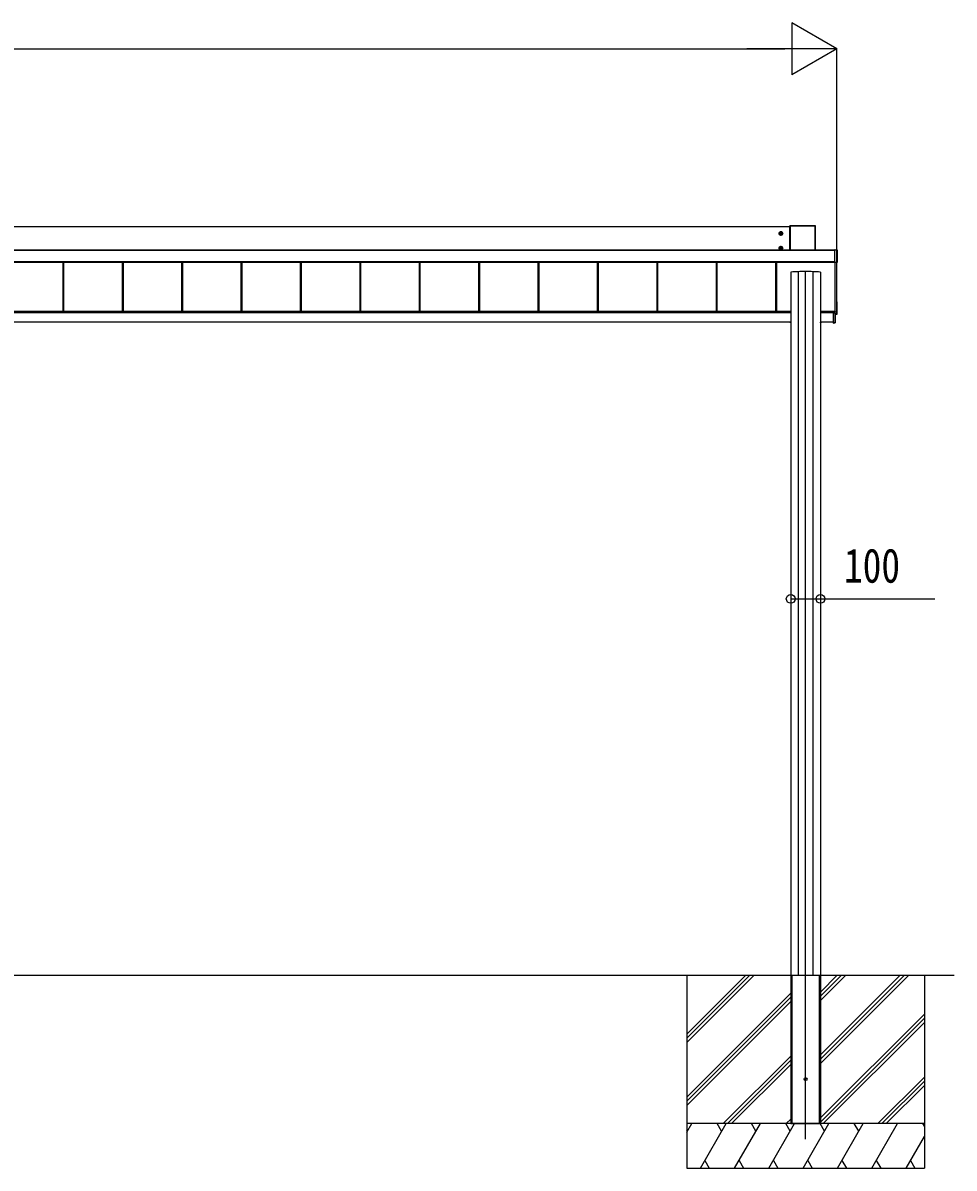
# Model space of a CAD drawing. Units: millimetres, scale not verified. Extents: x -14718 to 14718, y -10396 to 10396.
# Drawn here: x -3193 to -57, y -7986 to -4128 of the extents above; entities that cross this region are included whole.
import ezdxf
from ezdxf.enums import TextEntityAlignment as Align

# ---------------------------------------------------------------- set-up
doc = ezdxf.new("R2010")
doc.units = ezdxf.units.MM
doc.header["$LTSCALE"] = 50
for name, color, linetype in [('0-3_YKK_12', 2, 'Continuous'), ('0-4_YKK_A1', 4, 'Continuous'), ('0-5_YKK_D', 6, 'Continuous')]:
    doc.layers.add(name, color=color, linetype=linetype)
doc.styles.add('ＭＳ ゴシック', font='')
doc.styles.get('ＭＳ ゴシック').set_extended_font_data('MS Gothic')

msp = doc.modelspace()

# ---------------------------------------------------------------- linework, layer by layer
at = {"layer": '0-3_YKK_12'}
msp.add_line((-557.43, -7888.8), (-557.43, -4963.1), dxfattribs=at)
at = {"layer": '0-4_YKK_A1'}
for p, q in [((-610.43, -4815.17), (-6304.43, -4815.17)), ((-610.43, -4811.45), (-610.43, -4893.61)), ((-610.09, -4811.59), (-610.43, -4811.45)), ((-610.09, -4893.61), (-610.09, -4811.59)), ((-524.93, -4810.95), (-609.93, -4810.95)), ((-609.93, -4810.95), (-609.59, -4811.09)), ((-609.59, -4811.09), (-609.59, -4811.58)), ((-609.59, -4811.09), (-525.27, -4811.09)), ((-609.59, -4811.58), (-609.59, -4893.61)), ((-525.27, -4811.58), (-609.59, -4811.58)), ((-525.27, -4811.09), (-524.93, -4810.95)), ((-525.27, -4811.09), (-525.27, -4811.58)), ((-525.27, -4893.61), (-525.27, -4811.58)), ((-524.43, -4811.45), (-524.77, -4811.59)), ((-524.77, -4811.59), (-524.77, -4893.61)), ((-524.43, -4893.61), (-524.43, -4811.45)), ((-647.68, -4836.91), (-633.18, -4836.91)), ((-642.71, -4836.15), (-643.43, -4836.15)), ((-640.43, -4844.16), (-640.43, -4829.66)), ((-638.15, -4837.67), (-637.43, -4837.67)), ((-458.93, -4893.61), (-6349.93, -4893.61)), ((-458.93, -4894.09), (-6349.93, -4894.09)), ((-647.68, -4886.88), (-633.18, -4886.88)), ((-642.71, -4886.12), (-643.43, -4886.12)), ((-640.43, -4894.13), (-640.43, -4879.63)), ((-638.15, -4887.64), (-637.43, -4887.64)), ((-457.73, -4892.38), (-458.93, -4892.38)), ((-458.93, -4892.53), (-458.93, -4892.38)), ((-458.93, -4892.38), (-458.93, -4892.38)), ((-457.73, -4892.38), (-458.93, -4892.38)), ((-458.93, -4893.01), (-458.93, -4892.53)), ((-451.89, -4893.01), (-458.93, -4893.01)), ((-457.73, -4892.38), (-457.73, -4892.38)), ((-457.13, -4892.37), (-457.18, -4892.37)), ((-457.13, -4892.33), (-451.43, -4892.33)), ((-457.13, -4892.33), (-457.13, -4892.37)), ((-451.89, -4892.53), (-451.43, -4892.33)), ((-451.89, -4934.07), (-451.89, -4893.01)), ((-450.93, -4892.83), (-451.39, -4893.03)), ((-451.39, -4893.03), (-451.39, -4934.09)), ((-450.93, -4892.83), (-450.93, -4934.81)), ((-458.93, -4933.06), (-6349.93, -4933.06)), ((-458.93, -4933.58), (-6349.93, -4933.58)), ((-6349.93, -4933.72), (-458.93, -4933.72)), ((-458.93, -4933.72), (-6349.93, -4933.72)), ((-3058.93, -4933.72), (-3058.93, -5099.95)), ((-3056.33, -4933.72), (-3056.33, -5099.95)), ((-3055.93, -4933.72), (-3055.93, -5099.95)), ((-2858.93, -4933.72), (-2858.93, -5099.95)), ((-2856.33, -4933.72), (-2856.33, -5099.95)), ((-2855.93, -4933.72), (-2855.93, -5099.95)), ((-2658.93, -4933.72), (-2658.93, -5099.95)), ((-2656.33, -4933.72), (-2656.33, -5099.95)), ((-2655.93, -4933.72), (-2655.93, -5099.95)), ((-2458.93, -4933.72), (-2458.93, -5099.95)), ((-2456.33, -4933.72), (-2456.33, -5099.95)), ((-2455.93, -4933.72), (-2455.93, -5099.95)), ((-2258.93, -4933.72), (-2258.93, -5099.95)), ((-2256.33, -4933.72), (-2256.33, -5099.95)), ((-2255.93, -4933.72), (-2255.93, -5099.95)), ((-2058.93, -4933.72), (-2058.93, -5099.95)), ((-2056.33, -4933.72), (-2056.33, -5099.95)), ((-2055.93, -4933.72), (-2055.93, -5099.95)), ((-1858.93, -4933.72), (-1858.93, -5099.95)), ((-1856.33, -4933.72), (-1856.33, -5099.95)), ((-1855.93, -4933.72), (-1855.93, -5099.95)), ((-1658.93, -4933.72), (-1658.93, -5099.95)), ((-1656.33, -4933.72), (-1656.33, -5099.95)), ((-1655.93, -4933.72), (-1655.93, -5099.95)), ((-1458.93, -4933.72), (-1458.93, -5099.95)), ((-1456.33, -4933.72), (-1456.33, -5099.95)), ((-1455.93, -4933.72), (-1455.93, -5099.95)), ((-1258.93, -4933.72), (-1258.93, -5099.95)), ((-1256.33, -4933.72), (-1256.33, -5099.95)), ((-1255.93, -4933.72), (-1255.93, -5099.95)), ((-1058.93, -4933.72), (-1058.93, -5099.95)), ((-1056.33, -4933.72), (-1056.33, -5099.95)), ((-1055.93, -4933.72), (-1055.93, -5099.95)), ((-858.93, -4933.72), (-858.93, -5099.95)), ((-856.33, -4933.72), (-856.33, -5099.95)), ((-855.93, -4933.72), (-855.93, -5099.95)), ((-658.93, -4933.72), (-658.93, -5099.95)), ((-656.33, -4933.72), (-656.33, -5099.95)), ((-655.93, -4933.72), (-655.93, -5099.95)), ((-458.93, -4934.07), (-451.89, -4934.07)), ((-458.93, -4934.58), (-458.93, -4935.13)), ((-451.89, -4934.58), (-458.93, -4934.58)), ((-458.93, -4935.13), (-457.73, -4935.13)), ((-458.93, -4935.13), (-458.93, -4935.13)), ((-458.93, -4935.13), (-457.73, -4935.13)), ((-457.73, -4935.13), (-457.73, -4935.13)), ((-457.43, -5107.78), (-457.43, -4935.14)), ((-457.13, -4935.19), (-457.13, -4935.31)), ((-451.43, -4935.31), (-457.13, -4935.31)), ((-452.43, -5107.73), (-452.43, -4935.31)), ((-451.89, -4934.07), (-451.89, -4934.58)), ((-451.43, -4935.31), (-451.89, -4934.58)), ((-451.39, -4934.09), (-450.93, -4934.81)), ((-607.43, -4967.66), (-607.43, -7332.3)), ((-582.24, -4965.92), (-582.24, -7336.3)), ((-532.62, -4965.92), (-532.62, -7336.3)), ((-507.43, -4967.66), (-507.43, -7332.3)), ((-451.9, -5067.21), (-452.43, -5067.18)), ((-451.43, -5108.77), (-451.43, -5067.71)), ((-607.43, -5099.95), (-6247.43, -5099.95)), ((-607.43, -5101.95), (-6247.43, -5101.95)), ((-607.43, -5104.82), (-6243.43, -5104.82)), ((-460.43, -5099.95), (-507.43, -5099.95)), ((-464.43, -5101.95), (-507.43, -5101.95)), ((-464.43, -5104.82), (-507.43, -5104.82)), ((-459.43, -5100.3), (-464.43, -5100.29)), ((-464.43, -5104.58), (-464.43, -5100.29)), ((-464.43, -5104.58), (-464.43, -5104.78)), ((-458.71, -5104.59), (-464.43, -5104.58)), ((-464.43, -5105.08), (-458.23, -5105.09)), ((-460.93, -5099.56), (-457.73, -5099.56)), ((-460.93, -5099.95), (-460.93, -5099.56)), ((-460.43, -5099.95), (-460.43, -5100.24)), ((-460.43, -5100.24), (-460.43, -5100.29)), ((-459.43, -5100.3), (-459.43, -5099.56)), ((-458.71, -5102.01), (-458.71, -5104.59)), ((-458.71, -5102.01), (-458.43, -5102.01)), ((-458.71, -5104.59), (-458.43, -5104.59)), ((-458.23, -5104.79), (-458.23, -5101.81)), ((-458.23, -5104.79), (-458.23, -5104.79)), ((-458.21, -5099.56), (-458.21, -5101.51)), ((-458.21, -5101.51), (-457.93, -5101.51)), ((-458.21, -5105.09), (-457.93, -5105.09)), ((-457.93, -5101.51), (-457.93, -5099.56)), ((-457.93, -5105.09), (-457.93, -5101.51)), ((-457.93, -5138.18), (-457.93, -5105.09)), ((-452.43, -5108.3), (-457.93, -5108.63)), ((-457.93, -5109.89), (-451.9, -5109.51)), ((-457.93, -5109.89), (-451.9, -5109.51)), ((-451.9, -5109.26), (-457.61, -5109.61)), ((-457.61, -5109.61), (-457.61, -5109.66)), ((-452.93, -5108.28), (-456.93, -5108.28)), ((-452.43, -5108.3), (-452.43, -5107.73)), ((-451.9, -5109.51), (-451.9, -5109.26)), ((-451.9, -5109.51), (-451.9, -5109.51)), ((-451.43, -5108.77), (-451.43, -5109.01)), ((-608.28, -5136.3), (-6243.43, -5136.3)), ((-608.43, -5138.48), (-608.3, -5136.3)), ((-608.28, -5136.3), (-607.8, -5136.3)), ((-607.8, -5136.3), (-607.93, -5138.48)), ((-607.43, -5136.3), (-607.8, -5136.3)), ((-507.06, -5136.3), (-507.43, -5136.3)), ((-507.43, -5138.48), (-506.93, -5138.48)), ((-506.93, -5138.8), (-507.43, -5138.8)), ((-507.06, -5136.3), (-506.58, -5136.3)), ((-506.93, -5138.48), (-507.06, -5136.3)), ((-506.93, -5138.8), (-506.93, -5138.48)), ((-506.73, -5138.8), (-506.93, -5138.8)), ((-464.43, -5136.3), (-506.58, -5136.3)), ((-506.56, -5136.3), (-506.43, -5138.48)), ((-464.43, -5138.86), (-458.21, -5138.48)), ((-464.43, -5138.56), (-464.43, -5138.86)), ((-457.93, -5138.18), (-458.21, -5138.18)), ((-12107.43, -7336.3), (-57.43, -7336.3)), ((-957.43, -7336.3), (-957.43, -7986.3)), ((-957.43, -7562.93), (-730.8, -7336.3)), ((-957.43, -7534.65), (-759.08, -7336.3)), ((-957.43, -7548.79), (-745, -7336.36)), ((-607.43, -7332.3), (-607.43, -7836.3)), ((-607.43, -7336.3), (-607.13, -7336.3)), ((-607.43, -7336.3), (-607.43, -7836.3)), ((-607.13, -7336.3), (-507.73, -7336.3)), ((-604.93, -7336.3), (-604.93, -7836.3)), ((-603.43, -7336.3), (-603.43, -7836.3)), ((-511.43, -7336.3), (-511.43, -7836.3)), ((-509.93, -7336.3), (-509.93, -7836.3)), ((-507.43, -7332.3), (-507.43, -7836.3)), ((-507.43, -7336.3), (-507.43, -7836.3)), ((-507.43, -7421.3), (-422.43, -7336.3)), ((-507.43, -7407.16), (-436.57, -7336.3)), ((-507.43, -7393.01), (-450.72, -7336.3)), ((-507.43, -7633.43), (-210.34, -7336.34)), ((-507.43, -7619.29), (-224.48, -7336.34)), ((-507.43, -7605.15), (-238.62, -7336.34)), ((-157.43, -7336.3), (-157.43, -7986.3)), ((-957.43, -7746.78), (-607.43, -7396.78)), ((-957.43, -7760.92), (-607.43, -7410.92)), ((-957.43, -7775.06), (-607.43, -7425.06)), ((-507.43, -7817.28), (-157.43, -7467.28)), ((-507.43, -7831.42), (-157.43, -7481.42)), ((-498.17, -7836.3), (-157.43, -7495.56)), ((-834.82, -7836.3), (-607.43, -7608.91)), ((-820.68, -7836.3), (-607.43, -7623.05)), ((-806.54, -7836.3), (-607.43, -7637.2)), ((-314.32, -7836.3), (-157.43, -7679.41)), ((-300.18, -7836.3), (-157.43, -7693.55)), ((-286.04, -7836.3), (-157.43, -7707.69)), ((-622.69, -7836.3), (-607.43, -7821.04)), ((-157.43, -7836.3), (-957.43, -7836.3)), ((-957.43, -7865.24), (-940.72, -7836.3)), ((-157.43, -7836.3), (-957.43, -7836.3)), ((-955.72, -7862.28), (-957.43, -7859.32)), ((-911.85, -7986.3), (-825.25, -7836.3)), ((-840.25, -7862.28), (-855.25, -7836.3)), ((-796.38, -7986.3), (-709.78, -7836.3)), ((-724.78, -7862.28), (-739.78, -7836.3)), ((-680.91, -7986.3), (-594.31, -7836.3)), ((-609.31, -7862.28), (-624.31, -7836.3)), ((-607.43, -7836.3), (-507.43, -7836.3)), ((-565.44, -7986.3), (-478.84, -7836.3)), ((-493.84, -7862.28), (-508.84, -7836.3)), ((-449.97, -7986.3), (-363.37, -7836.3)), ((-378.37, -7862.28), (-393.37, -7836.3)), ((-334.5, -7986.3), (-247.9, -7836.3)), ((-157.43, -7844.96), (-162.43, -7836.3)), ((-219.03, -7986.3), (-157.43, -7879.6)), ((-957.43, -7986.3), (-157.43, -7986.3)), ((-896.86, -7960.32), (-881.86, -7986.3)), ((-781.39, -7960.32), (-766.39, -7986.3)), ((-665.92, -7960.32), (-650.92, -7986.3)), ((-550.44, -7960.32), (-535.44, -7986.3)), ((-434.98, -7960.32), (-419.98, -7986.3)), ((-319.5, -7960.32), (-304.51, -7986.3)), ((-204.03, -7960.32), (-189.04, -7986.3))]:
    msp.add_line(p, q, dxfattribs=at)
for points in [[(-640.43, -4831.14), (-645.43, -4834.02), (-645.43, -4839.8), (-640.43, -4842.68), (-635.43, -4839.8), (-635.43, -4834.02)], [(-640.43, -4881.11), (-645.43, -4883.99), (-645.43, -4889.77), (-640.43, -4892.65), (-635.43, -4889.77), (-635.43, -4883.99)]]:
    msp.add_lwpolyline(points, close=True, dxfattribs=at)
for points in [[(-643.43, -4836.15), (-643.43, -4837.67), (-642.71, -4837.67)], [(-639.67, -4834.63), (-639.67, -4833.91), (-641.19, -4833.91), (-641.19, -4834.63)], [(-641.19, -4839.19), (-641.19, -4839.91), (-639.67, -4839.91), (-639.67, -4839.19)], [(-637.43, -4837.67), (-637.43, -4836.15), (-638.15, -4836.15)], [(-643.43, -4886.12), (-643.43, -4887.64), (-642.71, -4887.64)], [(-639.67, -4884.6), (-639.67, -4883.88), (-641.19, -4883.88), (-641.19, -4884.6)], [(-641.19, -4889.16), (-641.19, -4889.88), (-639.67, -4889.88), (-639.67, -4889.16)], [(-637.43, -4887.64), (-637.43, -4886.12), (-638.15, -4886.12)], [(-458.93, -4892.53), (-451.89, -4892.53), (-451.89, -4893.01)], [(-458.93, -4934.58), (-458.93, -4934.07), (-458.93, -4893.01)], [(-458.25, -5104.79), (-464.43, -5104.78), (-464.43, -5105.08), (-464.43, -5138.56)], [(-458.21, -5105.09), (-458.21, -5138.18), (-464.43, -5138.56)], [(-458.43, -5104.61), (-458.43, -5104.59), (-458.43, -5102.01)], [(-458.23, -5104.79), (-458.23, -5104.79), (-458.24, -5104.79)], [(-607.43, -5138.8), (-607.93, -5138.8), (-608.13, -5138.8)], [(-607.93, -5138.8), (-607.93, -5138.48), (-607.43, -5138.48)], [(-607.13, -7336.3), (-507.73, -7336.3), (-507.43, -7336.3)]]:
    msp.add_lwpolyline(points, dxfattribs=at)
for centre, radius in [((-640.43, -4836.91), 6.25), ((-640.43, -4836.91), 5), ((-640.43, -4886.88), 6.25), ((-640.43, -4886.88), 5), ((-557.43, -7686.3), 5)]:
    msp.add_circle(centre, radius, dxfattribs=at)
for centre, radius, start, end in [((-609.59, -4811.59), 0.5, 90.15046, 179.81463), ((-609.71, -4815.69), 4.12, 88.40447, 95.35624), ((-525.27, -4811.59), 0.5, 0.18537, 89.84954), ((-525.15, -4815.69), 4.12, 84.64376, 91.59553), ((-640.43, -4836.91), 5.58, 153.74848, 206.25152), ((-640.43, -4836.91), 5.58, 93.74848, 146.25152), ((-640.43, -4836.91), 5.58, 213.74848, 266.25152), ((-642.71, -4834.63), 1.52, 270, 0), ((-642.71, -4839.19), 1.52, 0, 90), ((-640.43, -4836.91), 5.58, 33.74848, 86.25152), ((-640.43, -4836.91), 5.58, 273.74848, 326.25152), ((-638.15, -4834.63), 1.52, 180, 270), ((-638.15, -4839.19), 1.52, 90, 180), ((-640.43, -4836.91), 5.58, 333.74848, 26.25152), ((-640.43, -4886.88), 5.58, 153.74848, 206.25152), ((-640.43, -4886.88), 5.58, 93.74848, 146.25152), ((-640.43, -4886.88), 5.58, 213.74848, 266.25152), ((-642.71, -4884.6), 1.52, 270, 0), ((-642.71, -4889.16), 1.52, 0, 90), ((-640.43, -4886.88), 5.58, 33.74848, 86.25152), ((-640.43, -4886.88), 5.58, 273.74848, 326.25152), ((-638.15, -4884.6), 1.52, 180, 270), ((-638.15, -4889.16), 1.52, 90, 180), ((-640.43, -4886.88), 5.58, 333.74848, 26.25152), ((-457.29, -4890.97), 1.41, 271.33232, 274.49739), ((-451.89, -4893.03), 0.5, 0.18537, 89.84954), ((-451.78, -4897.13), 4.12, 84.64376, 91.59553), ((-457.64, -4937.75), 2.62, 81.42612, 92.09097), ((-457.13, -4934.89), 0.301, 243.24083, 270.00691), ((-451.78, -4938.19), 4.12, 84.64376, 91.59553), ((-451.89, -4934.08), 0.502, 270.31408, 359.651), ((-451.93, -5067.71), 0.5, 0.01604, 86.51881), ((-458.64, -5106.58), 1.98, 83.79926, 91.95127), ((-458.25, -5105.09), 0.3, 87.77338, 89.77816), ((-458.25, -5104.94), 0.141, 85.77463, 89.9759), ((-459.48, -5105.02), 1.25, 356.45735, 10.27369), ((-459.44, -5104.97), 1.21, 354.17006, 8.37745), ((-459.56, -5101.58), 1.35, 350.09675, 2.91202), ((-458.23, -5101.51), 0.3, 269.98255, 359.98254), ((-458.23, -5105.09), 0.3, 0, 89.87763), ((-459.43, -5105.02), 1.22, 356.27163, 10.47203), ((-457.63, -5109.31), 0.3, 180.0189, 273.51595), ((-457.63, -5109.36), 0.3, 180.0189, 273.51595), ((-457.73, -5099.26), 0.3, 269.98255, 359.98252), ((-456.93, -5107.78), 0.5, 180.01746, 270.01745), ((-452.93, -5107.78), 0.5, 269.98255, 359.98254), ((-451.93, -5108.77), 0.5, 273.48119, 359.98396), ((-451.93, -5109.01), 0.5, 273.6197, 0), ((-451.93, -5109.01), 0.5, 273.48119, 359.98396), ((-608.13, -5138.5), 0.3, 176.5, 270), ((-506.73, -5138.5), 0.3, 270, 3.5), ((-458.23, -5138.18), 0.3, 273.5, 0), ((-459.44, -5138.33), 1.24, 353.06854, 6.93146)]:
    msp.add_arc(centre, radius, start, end, dxfattribs=at)
for centre, major_axis, ratio, start_param, end_param in [((-609.93, -4811.45), (0.382, -0.325), 0.996231, 2.2770247, 3.8440941), ((-524.93, -4811.45), (0.382, 0.325), 0.996231, 5.5806839, 7.1477533), ((-457.73, -4892.37), (0.6, 0), 0.026226, 4.712389, 5.6461648), ((-457.13, -4892.63), (0, 0.3), 0.998743, 6.2831853, 6.8214342), ((-457.73, -4892.37), (0.6, 0), 0.026226, 5.6461648, 6.2831853), ((-451.43, -4892.83), (0.382, 0.325), 0.996231, 5.5806839, 7.1477533), ((-457.73, -4935.19), (0.6, 0), 0.096025, 6.2831853, 7.8539816), ((-457.13, -4935.01), (0, 0.3), 0.998743, 2.0534275, 3.1415927), ((-451.43, -4934.81), (0.382, -0.325), 0.996231, 5.4186173, 6.9856867), ((-557.43, -4967.66), (50, 0), 0.04, 6.2831853, 9.424778), ((-458.21, -5102.01), (-0.301, 0.4), 0.997782, 5.6362522, 7.2070486), ((-458.73, -5104.59), (-0.001, 0.2), 0.09157, 4.6769241, 4.7117655), ((-458.23, -5104.59), (0.482, 0.007), 0.414889, 3.1353871, 4.6694768), ((-458.23, -5102.01), (-0.108, 0.169), 0.994155, 5.7105836, 7.28138), ((-458.23, -5104.59), (0.145, 0.15), 0.921201, 2.3804184, 3.9145081), ((-458.21, -5104.59), (-0.301, 0.4), 0.997782, 2.4579529, 2.4946596), ((-458.21, -5109.69), (0.6, 0.037), 0.034769, 5.198958, 6.2810574), ((-607.93, -5138.5), (0.5, -0.018), 0.036539, 1.5736281, 3.1406975), ((-506.93, -5138.5), (0.5, 0.018), 0.036539, 0.0008951, 1.5679645)]:
    msp.add_ellipse(centre, major_axis=major_axis, ratio=ratio, start_param=start_param, end_param=end_param, dxfattribs=at)
at = {"layer": '0-5_YKK_D'}
for p, q in [((-452.43, -4215.17), (-603.99, -4127.67)), ((-603.99, -4127.67), (-603.99, -4302.67)), ((-12087.43, -4215.17), (-627.43, -4215.17)), ((-452.43, -4215.17), (-755.54, -4215.17)), ((-452.43, -4215.17), (-603.99, -4302.67)), ((-452.43, -4934.31), (-452.43, -4214.17))]:
    msp.add_line(p, q, dxfattribs=at)
msp.add_lwpolyline([(-607.43, -6068.46), (-507.43, -6068.46), (-122.33, -6068.46)], dxfattribs=at)
for centre in [(-607.43, -6068.46), (-507.43, -6068.46)]:
    msp.add_circle(centre, 14.88, dxfattribs=at)

# ---------------------------------------------------------------- texts
at = {"layer": '0-5_YKK_D', "style": 'ＭＳ ゴシック', "width": 0.8}
msp.add_text('100', height=115.5, dxfattribs=at).set_placement((-427.93, -6048.46), align=Align.BOTTOM_LEFT)

doc.saveas('drawing.dxf')
